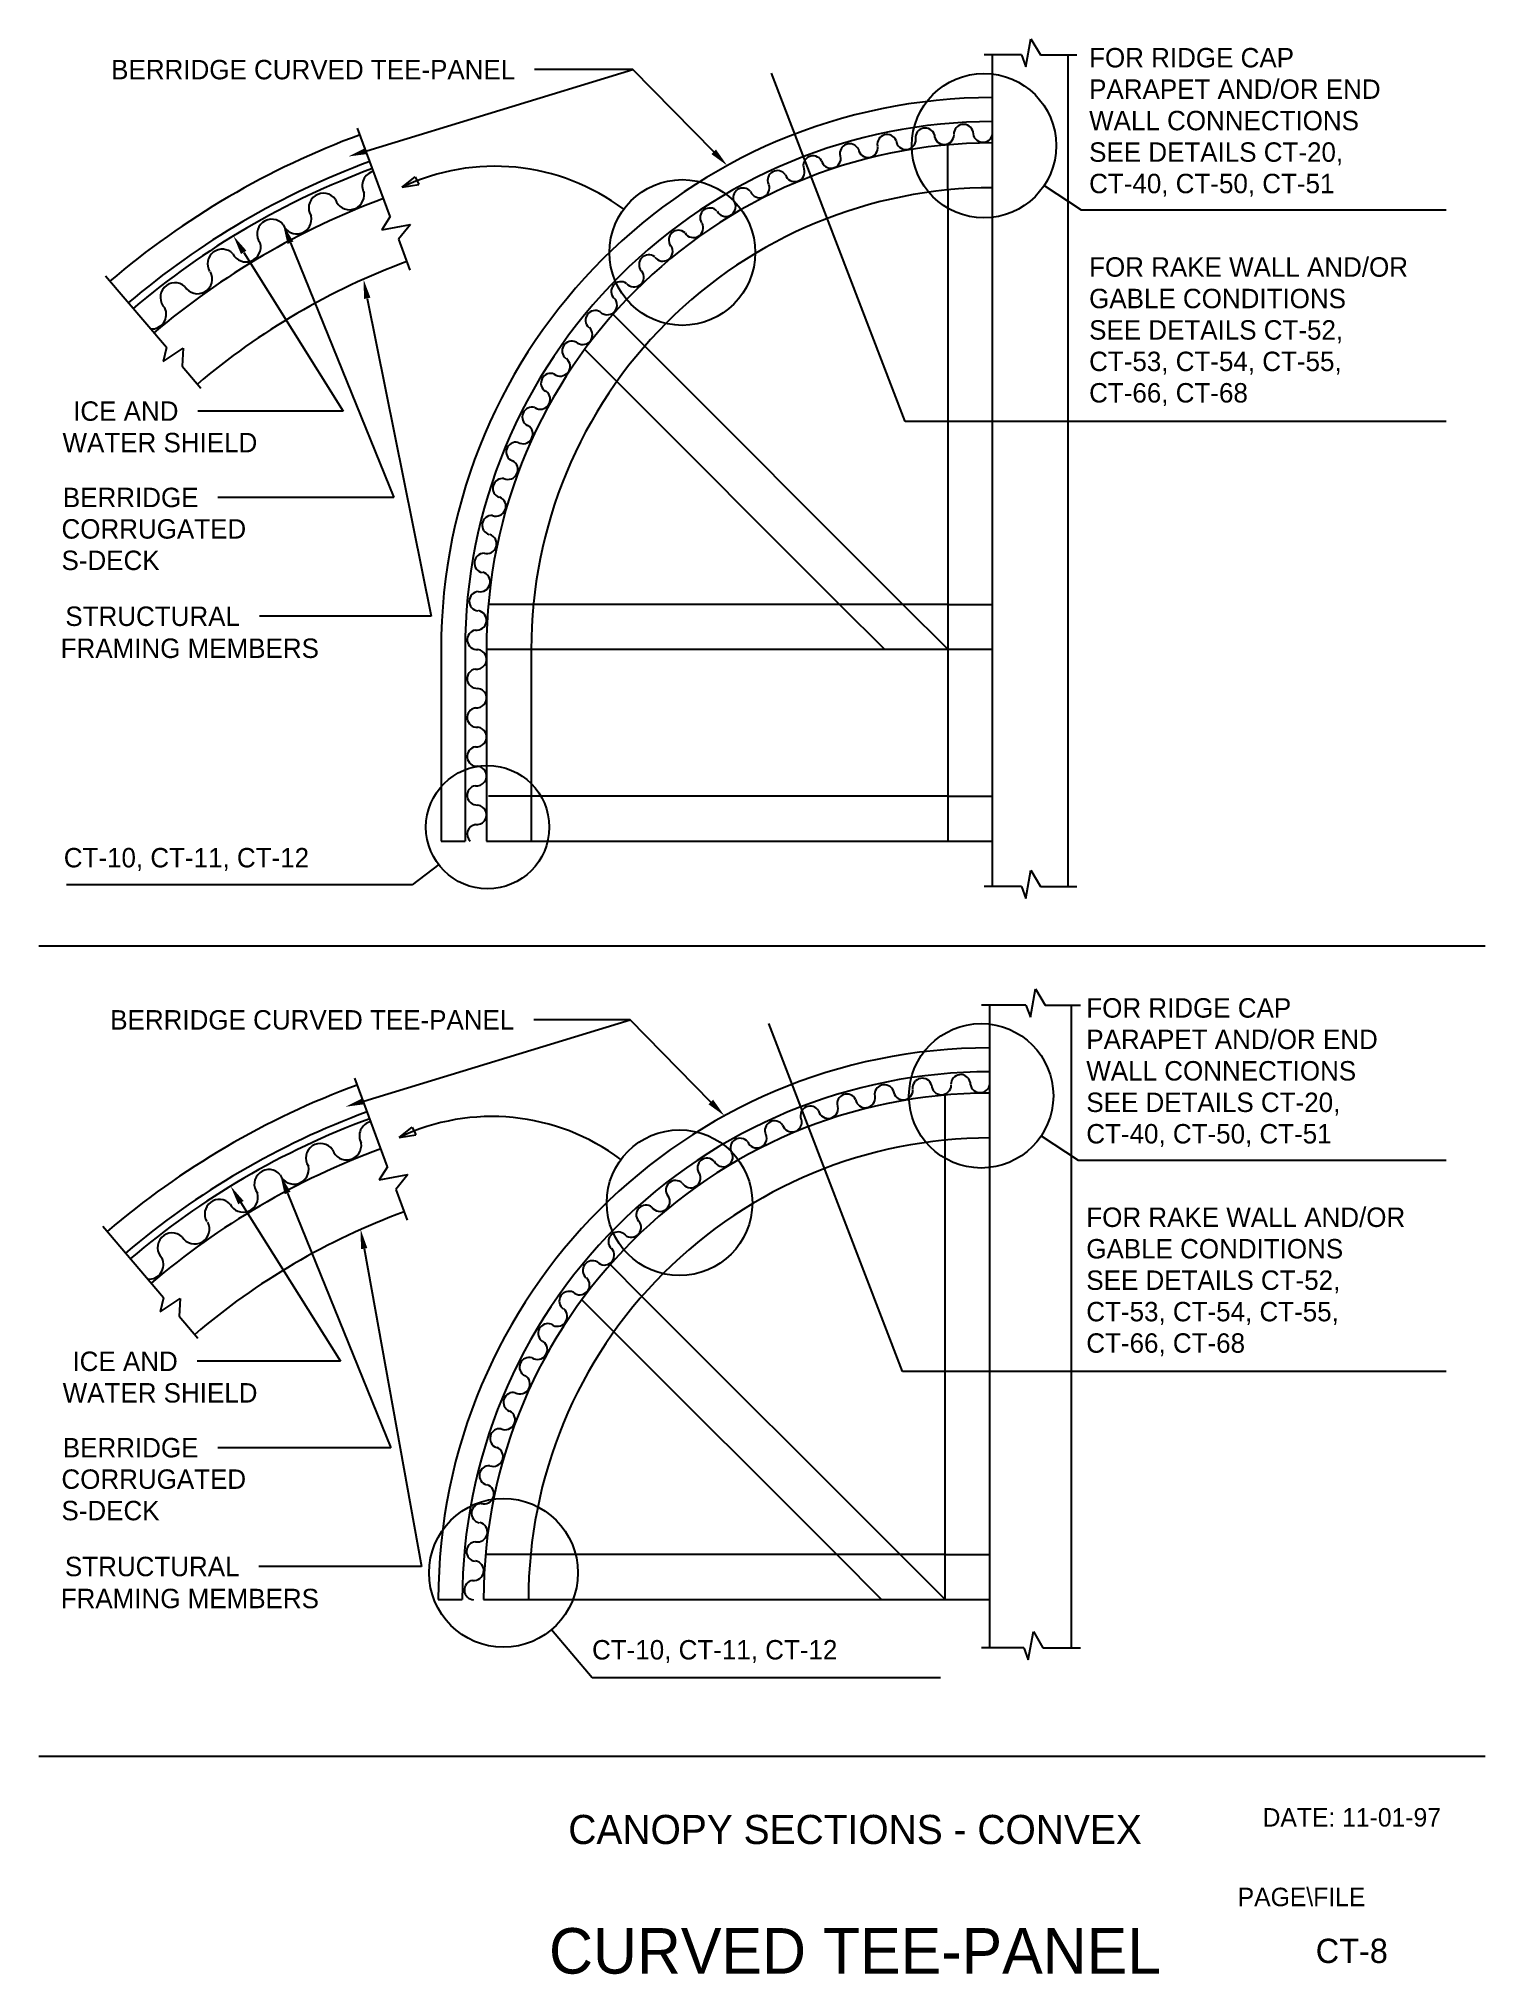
# Model space of a CAD drawing. Extents: x 1.6 to 25.8, y 0.8 to 33.2.
import ezdxf
from ezdxf.enums import TextEntityAlignment as Align

# ---------------------------------------------------------------- set-up
doc = ezdxf.new("R2010")
doc.units = 0
doc.header["$LTSCALE"] = 0.433323
doc.linetypes.add('HIDDENX2', pattern=[0])
for name, color, linetype in [('BORDER', 7, 'CONTINUOUS'), ('CMP-FLSH', 7, 'CONTINUOUS'), ('DIM-TXT', 7, 'CONTINUOUS'), ('STRCTR', 7, 'CONTINUOUS')]:
    doc.layers.add(name, color=color, linetype=linetype)

msp = doc.modelspace()

# ---------------------------------------------------------------- linework, layer by layer
at = {"layer": 'BORDER', "color": 0, "linetype": 'CONTINUOUS'}
for p, q in [((1.596, 18.035), (25.805, 18.035)), ((25.805, 4.469), (1.595, 4.469))]:
    msp.add_line(p, q, dxfattribs=at)
at = {"layer": 'CMP-FLSH', "color": 0, "linetype": 'CONTINUOUS'}
for p, q in [((8.33, 22.997), (8.33, 19.786)), ((8.731, 22.997), (8.731, 19.786)), ((8.33, 19.786), (8.731, 19.786)), ((8.283, 7.098), (8.684, 7.098))]:
    msp.add_line(p, q, dxfattribs=at)
for centre, radius, start, end in [((17.56, 22.997), 9.23, 90, 180), ((17.56, 22.997), 8.829, 89.9999, 180.0001), ((11.762, 18.615), 13.844, 110.2375, 130.4208), ((11.762, 18.615), 13.367, 110.2374, 130.4208), ((11.762, 18.615), 13.242, 110.2371, 130.421), ((17.513, 7.098), 9.23, 90, 180), ((17.513, 7.098), 8.829, 89.9999, 180.0001), ((11.716, 2.716), 13.844, 110.2376, 130.4208), ((11.716, 2.716), 13.367, 110.2374, 130.4208), ((11.715, 2.717), 13.242, 110.2371, 130.421)]:
    msp.add_arc(centre, radius, start, end, dxfattribs=at)
at = {"layer": 'DIM-TXT', "color": 0, "linetype": 'CONTINUOUS'}
for p, q in [((7.086, 31.335), (11.54, 32.695)), ((11.54, 32.695), (9.895, 32.695)), ((12.892, 31.32), (11.54, 32.695)), ((16.096, 26.81), (13.86, 32.635)), ((7.676, 30.726), (7.894, 30.902)), ((7.676, 30.726), (7.956, 30.772)), ((7.894, 30.902), (7.956, 30.772)), ((18.422, 30.757), (19.041, 30.348)), ((19.041, 30.348), (25.15, 30.348)), ((5.808, 29.798), (7.536, 25.537)), ((5.026, 29.637), (6.692, 26.982)), ((7.095, 28.868), (8.163, 23.549)), ((6.692, 26.982), (4.26, 26.982)), ((25.15, 26.81), (16.096, 26.81)), ((7.536, 25.537), (4.595, 25.537)), ((8.163, 23.549), (5.288, 23.549)), ((8.29, 19.393), (7.847, 19.054)), ((7.847, 19.054), (2.06, 19.054)), ((7.039, 15.436), (11.493, 16.796)), ((11.493, 16.796), (9.88, 16.796)), ((12.845, 15.421), (11.493, 16.796)), ((16.049, 10.911), (13.814, 16.736)), ((7.629, 14.827), (7.847, 15.003)), ((7.847, 15.003), (7.909, 14.873)), ((7.629, 14.827), (7.909, 14.873)), ((18.375, 14.858), (18.994, 14.449)), ((18.994, 14.449), (25.15, 14.449)), ((4.979, 13.738), (6.645, 11.083)), ((5.761, 13.899), (7.489, 9.638)), ((7.042, 12.968), (8.003, 7.65)), ((6.645, 11.083), (4.248, 11.083)), ((25.15, 10.911), (16.049, 10.911)), ((7.489, 9.638), (4.594, 9.638)), ((8.003, 7.65), (5.281, 7.65)), ((10.178, 6.594), (10.856, 5.794)), ((10.856, 5.794), (16.689, 5.794))]:
    msp.add_line(p, q, dxfattribs=at)
for centre, radius in [((17.415, 31.423), 1.208), ((12.367, 29.635), 1.219), ((9.108, 20.02), 1.031), ((17.368, 15.525), 1.208), ((12.32, 13.736), 1.219), ((9.374, 7.544), 1.245)]:
    msp.add_circle(centre, radius, dxfattribs=at)
for centre in [(9.227, 27.481), (9.18, 11.582)]:
    msp.add_arc(centre, 3.597, 53.1194, 115.5546, dxfattribs=at)
for points in [[(7.102, 31.284), (7.07, 31.387), (6.775, 31.241)], [(12.93, 31.358), (12.853, 31.282), (13.119, 31.089)], [(4.98, 29.609), (5.072, 29.666), (4.854, 29.913)], [(5.758, 29.778), (5.858, 29.819), (5.686, 30.099)], [(7.041, 28.858), (7.148, 28.879), (7.031, 29.187)], [(7.055, 15.385), (7.023, 15.488), (6.728, 15.342)], [(12.883, 15.459), (12.806, 15.383), (13.073, 15.19)], [(4.934, 13.71), (5.025, 13.767), (4.807, 14.014)], [(5.711, 13.879), (5.811, 13.92), (5.639, 14.201)], [(6.988, 12.959), (7.095, 12.978), (6.984, 13.288)]]:
    msp.add_solid(points, dxfattribs=at)
at = {"layer": 'STRCTR', "color": 0, "linetype": 'CONTINUOUS'}
for p, q in [((18.116, 32.739), (18.201, 33.212)), ((18.201, 33.212), (18.362, 32.94)), ((18.041, 32.94), (17.418, 32.94)), ((17.56, 19.03), (17.56, 32.94)), ((18.041, 32.94), (18.116, 32.739)), ((18.362, 32.94), (18.972, 32.94)), ((18.817, 32.94), (18.817, 19.03)), ((7.478, 30.236), (6.932, 31.717)), ((16.81, 30.682), (16.81, 19.786)), ((7.478, 30.236), (7.339, 30.016)), ((7.339, 30.016), (7.82, 30.106)), ((7.82, 30.106), (7.618, 29.856)), ((7.618, 29.856), (7.808, 29.342)), ((3.732, 28.044), (2.714, 29.24)), ((3.732, 28.044), (3.676, 27.809)), ((3.676, 27.809), (4.012, 28.034)), ((4.012, 28.034), (3.994, 27.736)), ((11.737, 28.069), (16.06, 23.747)), ((3.994, 27.736), (4.308, 27.367)), ((11.27, 27.476), (14.999, 23.747)), ((16.81, 23.747), (9.874, 23.747)), ((9.088, 22.997), (17.56, 22.997)), ((9.088, 22.997), (9.088, 19.786)), ((9.838, 22.997), (9.838, 19.786)), ((16.81, 20.536), (9.874, 20.536)), ((9.088, 19.786), (17.56, 19.786)), ((18.116, 18.828), (18.201, 19.301)), ((18.201, 19.301), (18.362, 19.03)), ((18.041, 19.03), (17.418, 19.03)), ((18.041, 19.03), (18.116, 18.828)), ((18.362, 19.03), (18.972, 19.03)), ((18.192, 16.84), (18.278, 17.313)), ((18.278, 17.313), (18.438, 17.041)), ((18.117, 17.041), (17.371, 17.041)), ((17.513, 6.289), (17.513, 17.041)), ((18.117, 17.041), (18.192, 16.84)), ((18.438, 17.041), (19.029, 17.041)), ((18.873, 17.041), (18.873, 6.289)), ((7.431, 14.337), (6.886, 15.818)), ((16.763, 7.098), (16.763, 14.783)), ((7.431, 14.337), (7.292, 14.117)), ((7.292, 14.117), (7.773, 14.207)), ((7.773, 14.207), (7.571, 13.957)), ((7.571, 13.957), (7.761, 13.443)), ((3.685, 12.145), (2.667, 13.341)), ((3.685, 12.145), (3.629, 11.91)), ((3.629, 11.91), (3.965, 12.135)), ((3.965, 12.135), (3.947, 11.837)), ((11.691, 12.17), (16.013, 7.848)), ((3.947, 11.837), (4.261, 11.469)), ((11.223, 11.577), (14.952, 7.848)), ((16.763, 7.848), (9.828, 7.848)), ((9.041, 7.098), (17.513, 7.098)), ((18.157, 6.088), (18.242, 6.561)), ((18.242, 6.561), (18.403, 6.289)), ((18.082, 6.289), (17.371, 6.289)), ((18.082, 6.289), (18.157, 6.088)), ((18.403, 6.289), (19.029, 6.289))]:
    msp.add_line(p, q, dxfattribs=at)
at = {"layer": 'STRCTR', "color": 0, "linetype": 'HIDDENX2'}
for p, q in [((16.81, 30.682), (16.81, 31.436)), ((11.737, 28.069), (11.206, 28.601)), ((11.27, 27.476), (10.733, 28.013)), ((9.874, 23.747), (9.121, 23.747)), ((14.999, 23.747), (15.749, 22.997)), ((16.06, 23.747), (16.81, 22.997)), ((16.81, 23.747), (17.56, 23.747)), ((9.874, 20.536), (9.121, 20.536)), ((16.81, 20.536), (17.56, 20.536)), ((16.763, 14.783), (16.763, 15.537)), ((11.691, 12.17), (11.159, 12.702)), ((11.223, 11.577), (10.686, 12.114)), ((9.828, 7.848), (9.074, 7.848)), ((14.952, 7.848), (15.702, 7.098)), ((16.013, 7.848), (16.763, 7.098)), ((16.763, 7.848), (17.513, 7.848))]:
    msp.add_line(p, q, dxfattribs=at)
at = {"layer": 'STRCTR', "color": 0, "linetype": 'CONTINUOUS'}
for centre, radius, start, end in [((17.073, 31.616), 0.163, 13.1455, 181.2519), ((17.56, 22.997), 8.472, 90.0001, 180), ((15.167, 31.291), 0.163, 26.0034, 194.1077), ((15.793, 31.447), 0.163, 21.7172, 189.823), ((16.109, 31.522), 0.165, 185.2381, 3.0841), ((16.43, 31.555), 0.163, 17.4314, 185.5379), ((16.75, 31.607), 0.165, 180.9526, 358.7979), ((17.396, 31.643), 0.165, 176.6672, 354.5114), ((14.554, 31.089), 0.163, 30.2896, 198.3923), ((14.855, 31.211), 0.165, 193.8114, 11.6541), ((15.476, 31.39), 0.165, 189.5275, 7.3659), ((7.254, 30.753), 0.245, 102.7766, 209.3984), ((13.661, 30.716), 0.165, 202.3841, 20.2242), ((13.957, 30.842), 0.163, 34.5736, 202.6804), ((14.248, 30.986), 0.165, 198.0963, 15.941), ((11.762, 18.615), 12.707, 110.2374, 130.4208), ((6.359, 30.382), 0.245, 34.5729, 213.6824), ((6.796, 30.598), 0.247, 198.0963, 8.0877), ((17.56, 22.997), 7.722, 90, 180.0001), ((13.095, 30.403), 0.165, 206.6688, 24.5115), ((13.381, 30.551), 0.163, 38.8594, 206.9654), ((5.495, 29.946), 0.245, 38.8611, 217.9532), ((5.914, 30.193), 0.247, 202.3835, 12.377), ((12.554, 30.049), 0.165, 210.951, 28.7997), ((12.828, 30.217), 0.163, 43.147, 211.248), ((5.065, 29.724), 0.247, 206.6672, 16.6776), ((12.302, 29.844), 0.163, 47.431, 215.5378), ((11.763, 18.615), 11.583, 110.2378, 130.4205), ((4.666, 29.446), 0.245, 43.1449, 211.2534), ((11.805, 29.432), 0.163, 51.7208, 219.8214), ((12.041, 29.655), 0.165, 215.2362, 33.0857), ((4.254, 29.192), 0.247, 210.9534, 28.7973), ((11.34, 28.984), 0.163, 56.0052, 224.1058), ((11.559, 29.224), 0.165, 219.5235, 37.3704), ((3.876, 28.885), 0.245, 47.4314, 226.5363), ((11.11, 28.758), 0.165, 223.8092, 41.6553), ((3.484, 28.602), 0.247, 265.9391, 25.2406), ((10.91, 28.502), 0.163, 60.2894, 228.3968), ((10.698, 28.26), 0.165, 228.0943, 45.9465), ((10.324, 27.732), 0.165, 232.3759, 50.2323), ((10.518, 27.99), 0.163, 64.5726, 232.6821), ((10.164, 27.45), 0.163, 68.8585, 236.9645), ((9.99, 27.178), 0.165, 236.6665, 54.5157), ((9.852, 26.884), 0.163, 73.1442, 241.2504), ((9.699, 26.601), 0.165, 240.9491, 58.8067), ((9.583, 26.298), 0.163, 77.4318, 245.5336), ((9.451, 26.003), 0.165, 245.2373, 63.0852), ((9.359, 25.692), 0.163, 81.7165, 249.8254), ((9.249, 25.389), 0.165, 249.5247, 67.3712), ((9.18, 25.072), 0.163, 86.0006, 254.106), ((9.094, 24.761), 0.165, 253.8102, 71.6578), ((9.049, 24.44), 0.163, 90.2877, 258.3909), ((8.986, 24.124), 0.165, 258.0965, 75.9446), ((8.965, 23.8), 0.163, 94.5711, 262.6755), ((8.925, 23.48), 0.165, 262.3846, 80.2293), ((8.929, 23.155), 0.163, 98.8482, 276.013), ((8.925, 22.829), 0.165, 262.3843, 82.8567), ((8.929, 22.505), 0.163, 98.8482, 274.8954), ((8.925, 22.179), 0.165, 262.3843, 82.8567), ((8.929, 21.854), 0.163, 98.8482, 274.8954), ((8.925, 21.528), 0.165, 262.3843, 82.8567), ((8.929, 21.203), 0.163, 98.8482, 274.8954), ((8.925, 20.877), 0.165, 262.3843, 82.8567), ((8.929, 20.553), 0.163, 98.8482, 274.8954), ((8.925, 20.226), 0.165, 262.3842, 82.8567), ((8.929, 19.902), 0.163, 98.8475, 225.1986), ((17.026, 15.717), 0.163, 13.1455, 181.2519), ((17.513, 7.098), 8.472, 90.0001, 180), ((15.12, 15.392), 0.163, 26.0034, 194.1077), ((15.747, 15.548), 0.163, 21.7172, 189.823), ((16.062, 15.623), 0.165, 185.2381, 3.0841), ((16.383, 15.656), 0.163, 17.4314, 185.5379), ((16.703, 15.708), 0.165, 180.9526, 358.7979), ((17.349, 15.744), 0.165, 176.6674, 354.5114), ((14.507, 15.19), 0.163, 30.2896, 198.3923), ((14.808, 15.312), 0.165, 193.8114, 11.6541), ((15.429, 15.491), 0.165, 189.5275, 7.3659), ((7.207, 14.854), 0.245, 102.7766, 209.3984), ((13.911, 14.943), 0.163, 34.5736, 202.6804), ((14.202, 15.087), 0.165, 198.0963, 15.941), ((11.716, 2.716), 12.707, 110.2374, 130.4208), ((6.312, 14.483), 0.245, 34.5729, 213.6824), ((6.749, 14.699), 0.247, 198.0963, 8.0877), ((17.513, 7.098), 7.722, 90, 180.0001), ((13.334, 14.652), 0.163, 38.8594, 206.9654), ((13.614, 14.817), 0.165, 202.3841, 20.2242), ((5.448, 14.047), 0.245, 38.8611, 217.9532), ((5.867, 14.295), 0.247, 202.3835, 12.377), ((12.782, 14.318), 0.163, 43.147, 211.248), ((13.048, 14.504), 0.165, 206.6688, 24.5115), ((12.255, 13.945), 0.163, 47.431, 215.5378), ((12.507, 14.15), 0.165, 210.951, 28.7997), ((4.619, 13.547), 0.245, 43.1449, 211.2534), ((5.018, 13.825), 0.247, 206.6672, 16.6776), ((11.758, 13.533), 0.163, 51.7208, 219.8214), ((11.994, 13.756), 0.165, 215.2362, 33.0857), ((4.207, 13.293), 0.247, 210.9534, 28.7973), ((11.716, 2.716), 11.583, 110.2378, 130.4205), ((11.512, 13.325), 0.165, 219.5235, 37.3704), ((3.829, 12.986), 0.245, 47.4314, 226.5363), ((11.063, 12.859), 0.165, 223.8092, 41.6553), ((11.293, 13.085), 0.163, 56.0052, 224.1058), ((3.437, 12.703), 0.247, 265.9391, 25.2406), ((10.863, 12.603), 0.163, 60.2894, 228.3968), ((10.651, 12.361), 0.165, 228.0943, 45.9465), ((10.471, 12.091), 0.163, 64.5726, 232.6821), ((10.117, 11.551), 0.163, 68.8585, 236.9645), ((10.277, 11.833), 0.165, 232.3759, 50.2323), ((9.943, 11.279), 0.165, 236.6665, 54.5157), ((9.805, 10.985), 0.163, 73.1442, 241.2504), ((9.652, 10.702), 0.165, 240.9491, 58.8067), ((9.536, 10.399), 0.163, 77.4318, 245.5336), ((9.404, 10.104), 0.165, 245.2373, 63.0852), ((9.312, 9.793), 0.163, 81.7165, 249.8254), ((9.202, 9.49), 0.165, 249.5247, 67.3712), ((9.133, 9.173), 0.163, 86.0006, 254.106), ((9.047, 8.862), 0.165, 253.8102, 71.6578), ((9.002, 8.541), 0.163, 90.2878, 258.3908), ((8.939, 8.225), 0.165, 258.0965, 75.9446), ((8.918, 7.901), 0.163, 94.5711, 262.6755), ((8.878, 7.581), 0.165, 262.3848, 80.2292), ((8.882, 7.256), 0.163, 98.8489, 266.9664)]:
    msp.add_arc(centre, radius, start, end, dxfattribs=at)

# ---------------------------------------------------------------- texts
at = {"layer": 'BORDER', "color": 0, "linetype": 'CONTINUOUS'}
for s, height, p in [('DATE: 11-01-97', 0.30907, (23.571, 3.453)), ('CT-8', 0.4062, (23.571, 1.219))]:
    msp.add_text(s, height=height, dxfattribs=at).set_placement(p, align=Align.MIDDLE)
msp.add_text('PAGE\\FILE', height=0.3091, dxfattribs=at).set_placement((21.661, 1.966))
at = {"layer": 'BORDER', "color": 0}
msp.add_text('CURVED TEE-PANEL', height=0.76172, dxfattribs=at).set_placement((15.258, 1.219), align=Align.MIDDLE)
at = {"layer": 'DIM-TXT', "color": 0, "linetype": 'CONTINUOUS'}
for s, p in [('FOR RIDGE CAP', (19.175, 32.732)), ('PARAPET AND/OR END', (19.175, 32.206)), ('WALL CONNECTIONS', (19.175, 31.68)), ('SEE DETAILS CT-20,', (19.175, 31.153)), ('CT-40, CT-50, CT-51', (19.175, 30.627)), ('FOR RAKE WALL AND/OR', (19.175, 29.23)), ('GABLE CONDITIONS', (19.175, 28.703)), ('SEE DETAILS CT-52,', (19.175, 28.177)), ('CT-53, CT-54, CT-55,', (19.175, 27.651)), ('CT-66, CT-68', (19.175, 27.125)), ('WATER SHIELD', (1.994, 26.292)), ('CORRUGATED', (1.977, 24.848)), ('S-DECK', (1.977, 24.322)), ('FRAMING MEMBERS', (1.963, 22.851)), ('CT-10, CT-11, CT-12', (2.015, 19.347)), ('FOR RIDGE CAP', (19.128, 16.833)), ('PARAPET AND/OR END', (19.128, 16.307)), ('WALL CONNECTIONS', (19.128, 15.781)), ('SEE DETAILS CT-20,', (19.128, 15.254)), ('CT-40, CT-50, CT-51', (19.128, 14.728)), ('FOR RAKE WALL AND/OR', (19.128, 13.331)), ('GABLE CONDITIONS', (19.128, 12.804)), ('SEE DETAILS CT-52,', (19.128, 12.278)), ('CT-53, CT-54, CT-55,', (19.128, 11.752)), ('CT-66, CT-68', (19.128, 11.226)), ('WATER SHIELD', (1.997, 10.393)), ('CORRUGATED', (1.976, 8.949)), ('S-DECK', (1.976, 8.423)), ('FRAMING MEMBERS', (1.964, 6.952)), ('CT-10, CT-11, CT-12', (10.856, 6.094))]:
    msp.add_text(s, height=0.325, dxfattribs=at).set_placement(p)
for s, p in [('BERRIDGE CURVED TEE-PANEL', (9.57, 32.695)), ('ICE AND', (3.935, 26.982)), ('BERRIDGE', (4.27, 25.537)), ('STRUCTURAL', (4.963, 23.549)), ('BERRIDGE CURVED TEE-PANEL', (9.555, 16.796)), ('ICE AND', (3.923, 11.083)), ('BERRIDGE', (4.269, 9.638)), ('STRUCTURAL', (4.956, 7.65))]:
    msp.add_text(s, height=0.325, dxfattribs=at).set_placement(p, align=Align.MIDDLE_RIGHT)
msp.add_text('CANOPY SECTIONS - CONVEX', height=0.4875, dxfattribs=at).set_placement((15.258, 3.25), align=Align.MIDDLE)

doc.saveas('drawing.dxf')
